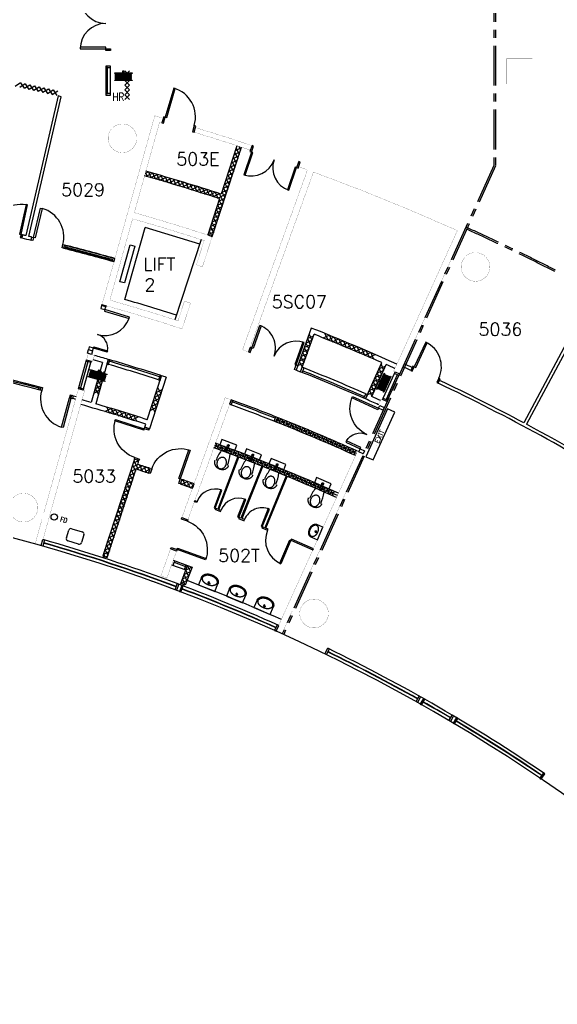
# Model space of a CAD drawing. Extents: x -68523 to 336700, y -113452 to 119396.
# Drawn here: x 14296 to 31184, y -50327 to -19430 of the extents above; entities that cross this region are included whole.
import ezdxf

# ---------------------------------------------------------------- set-up
doc = ezdxf.new("R2010")
doc.units = 0
doc.header["$LTSCALE"] = 1000
doc.header["$MEASUREMENT"] = 0
for name, pattern in [('s4144a$0$CENTER', [2, 1.25, -0.25, 0.25, -0.25]), ('s4144a$0$DOT', [0.25, 0, -0.25]), ('s4144a$0$HIDDEN', [0.375, 0.25, -0.125])]:
    doc.linetypes.add(name, pattern=pattern)
doc.layers.get('0').update_dxf_attribs({"linetype": 'CONTINUOUS'})
for name, color, linetype in [('05 - DOOR', 1, 'CONTINUOUS'), ('05 - PARTITION', 14, 'CONTINUOUS'), ('s4144a$0$11', 14, 'CONTINUOUS'), ('s4144a$0$17', 14, 'CONTINUOUS'), ('s4144a$0$22', 7, 'CONTINUOUS'), ('s4144a$0$23', 7, 'CONTINUOUS'), ('s4144a$0$30', 7, 'CONTINUOUS'), ('s4144a$0$39', 7, 'CONTINUOUS'), ('s4144a$0$42', 7, 'CONTINUOUS'), ('s4144a$0$45', 7, 'CONTINUOUS'), ('s4144a$0$49', 7, 'CONTINUOUS'), ('s4144a$0$56', 7, 'CONTINUOUS'), ('s4144a$0$6', 7, 'CONTINUOUS'), ('s4144a$0$7', 7, 'CONTINUOUS'), ('s4144a$0$ROOM-NO', 4, 'CONTINUOUS')]:
    doc.layers.add(name, color=color, linetype=linetype)
doc.styles.add('s4144a$0$STANDARD', font='SIMPLEX')

# ---------------------------------------------------------------- blocks, each defined once
blk = doc.blocks.new('s4144a$0$D1600A')
at = {"layer": 's4144a$0$30', "color": 2, "linetype": 'Continuous'}
blk.add_line((0.8001, 0.2001), (0.8001, 0.277), dxfattribs=at)
for points in [[(0.05, 0.2), (0.1, 0.2), (0.1, 0.95), (0.05, 0.95)], [(1.5, 0.2), (1.55, 0.2001), (1.55, 0.95), (1.5, 0.95)], [(0, 0), (0.05, -0.0001), (0.05, 0.2), (0, 0.2001)], [(1.55, 0), (1.6, 0), (1.6, 0.2), (1.55, 0.2001)]]:
    blk.add_lwpolyline(points, close=True, dxfattribs=at)
for centre, radius, start, end in [((0.05, 0.200001), 0.750102, 0.007669, 90.000031), ((1.550005, 0.200002), 0.750002, 90.000036, 179.992394)]:
    blk.add_arc(centre, radius, start, end, dxfattribs=at)
blk = doc.blocks.new('s4144a$0$D1050A')
at = {"layer": 's4144a$0$30', "color": 14, "linetype": 'Continuous'}
for points in [[(0.05, 0.2), (0.1, 0.2), (0.1, 1.15), (0.05, 1.15)], [(0, 0), (0.05, 0), (0.05, 0.2), (0, 0.2)], [(1, 0), (1.05, 0), (1.05, 0.2), (1, 0.2)]]:
    blk.add_lwpolyline(points, close=True, dxfattribs=at)
blk.add_arc((0.05, 0.2), 0.95, 0, 90, dxfattribs=at)
blk = doc.blocks.new('s4144a$0$D1050B')
at = {"layer": 's4144a$0$30', "color": 14, "linetype": 'Continuous'}
for points in [[(0.05, 0.15), (0.1, 0.15), (0.1, 1.1), (0.05, 1.1)], [(0, 0), (0.05, 0), (0.05, 0.15), (0, 0.15)], [(1, 0), (1.05, 0), (1.05, 0.15), (1, 0.15)]]:
    blk.add_lwpolyline(points, close=True, dxfattribs=at)
blk.add_arc((0.05, 0.15), 0.95, 0, 90, dxfattribs=at)
blk = doc.blocks.new('s4144a$0$WHB')
at = {"layer": 's4144a$0$49', "color": 14, "linetype": 'Continuous'}
for p, q in [((-0.319, -0.18), (-0.231, -0.18)), ((-0.275, -0.1358), (-0.275, -0.224))]:
    blk.add_line(p, q, dxfattribs=at)
blk.add_lwpolyline([(-0.5499, -0.257), (-0.5499, 0), (0, 0), (0, -0.257)], dxfattribs=at)
for points in [[(-0.5499, -0.257, -0.002263), (-0.549724, -0.267938, 0.036796), (-0.5488, -0.2788, 0.020421), (-0.546385, -0.289895, 0.014498), (-0.5432, -0.3008, 0.010932), (-0.539394, -0.312137, 0.038908), (-0.5345, -0.323, 0.008498), (-0.528085, -0.334012, 0.008482), (-0.5213, -0.3448, -0.000875), (-0.517665, -0.350522, 0.031206), (-0.5137, -0.356, 0.012082), (-0.508833, -0.361474, 0.003111), (-0.5038, -0.3668, 0.003418), (-0.498358, -0.372457, 0.006942), (-0.4928, -0.378, 0.02136), (-0.486346, -0.383668, 0.004577), (-0.4796, -0.389, 0.010329), (-0.472016, -0.394741, 0.020459), (-0.4641, -0.4, 0.011097), (-0.454214, -0.405612, 0.000222), (-0.4442, -0.411, 0.005265), (-0.433797, -0.416491, 0.003486), (-0.4233, -0.4218, 0.03693), (-0.407126, -0.428284, 0.017242), (-0.3903, -0.433, 0.00772), (-0.365676, -0.438744, 0.00623), (-0.3409, -0.4438, 0.007249), (-0.329931, -0.445752, 0.011082), (-0.3189, -0.4473, 0.017141), (-0.296937, -0.44907, 0.013335), (-0.2749, -0.4495, 0.011832), (-0.252918, -0.448864, 0.013868), (-0.231, -0.4471, 0.010346), (-0.219921, -0.445647, 0.007504), (-0.2089, -0.4438, 0.007334), (-0.183976, -0.438946, 0.014721), (-0.1593, -0.433, 0.021098), (-0.143742, -0.427981, 0.016671), (-0.1286, -0.4218, 0.002597), (-0.116958, -0.416588, 0.013831), (-0.1055, -0.411, 0.006107), (-0.095486, -0.405597, 0.013889), (-0.0857, -0.3998, 0.009703), (-0.077806, -0.394602, 0.01659), (-0.0702, -0.389, 0.007376), (-0.063502, -0.383568, 0.018682), (-0.0571, -0.3778, 0.004037), (-0.051612, -0.372338, 0.002917), (-0.0462, -0.3668, 0.003488), (-0.041091, -0.361454, 0.007308), (-0.0361, -0.356, 0.034111), (-0.032062, -0.350644, 0.001258), (-0.0284, -0.345, 0.012547), (-0.021568, -0.33404, 0.008451), (-0.0152, -0.3228, 0.032813), (-0.01028, -0.312022, 0.01499), (-0.0064, -0.3008, 0.017513), (-0.003328, -0.2899, 0.020828), (-0.0011, -0.2788, 0.031844), (-0.000225, -0.267931, -0.001864), (0, -0.257)], [(-0.2749, -0.1127, 0.004239), (-0.289204, -0.113251, 0.002651), (-0.3035, -0.114, 0.003533), (-0.31721, -0.114869, 0.006003), (-0.3309, -0.116, 0.015073), (-0.34193, -0.117427, 0.005128), (-0.3529, -0.1193, 0.012086), (-0.365606, -0.121897, 0.007915), (-0.3782, -0.125, 0.017555), (-0.394382, -0.129857, 0.016389), (-0.4102, -0.1358, 0.012678), (-0.421941, -0.140931, 0.028606), (-0.4332, -0.147, 0.005075), (-0.441524, -0.152288, 0.008504), (-0.4497, -0.1578, 0.002696), (-0.457488, -0.163282, 0.012777), (-0.4651, -0.169, 0.01603), (-0.471331, -0.174302, 0.016779), (-0.4772, -0.18, 0.006146), (-0.482301, -0.18541, 0.012077), (-0.4872, -0.191, 0.004888), (-0.491647, -0.196462, 0.003638), (-0.496, -0.202, 0.008947), (-0.499981, -0.207341, 0.006073), (-0.5038, -0.2128, 0.039408), (-0.506807, -0.218138, 0.017301), (-0.5092, -0.2238, 0.017623), (-0.513063, -0.234644, 0.033372), (-0.5158, -0.2458, 0.018563), (-0.516526, -0.251381, 0.012968), (-0.5169, -0.257, 0.012131), (-0.517005, -0.262402, 0.016663), (-0.5168, -0.2678, 0.029632), (-0.515325, -0.278934, 0.031912), (-0.5125, -0.2898, 0.01542), (-0.510432, -0.295474, 0.017108), (-0.508, -0.301, 0.002382), (-0.505364, -0.306433, 0.00952), (-0.5026, -0.3118, 0.009627), (-0.499383, -0.317448, 0.005168), (-0.496, -0.323, 0.013642), (-0.4923, -0.328605, 0.013648), (-0.4883, -0.334, 0.020386), (-0.483532, -0.339563, 0.012995), (-0.4784, -0.3448, 0.006177), (-0.472406, -0.350518, 0.012992), (-0.4662, -0.356, 0.001911), (-0.459656, -0.361407, -0.00085), (-0.4531, -0.3668, -0.002763), (-0.446549, -0.372299, 0.002623), (-0.44, -0.3778, 0.05247), (-0.430413, -0.38396, 0.00623), (-0.4201, -0.389, 0.021349), (-0.40648, -0.394932, 0.010161), (-0.3925, -0.4, 0.016064), (-0.372847, -0.406015, 0.009991), (-0.3529, -0.411, 0.017366), (-0.335986, -0.414265, 0.012989), (-0.3189, -0.4165, 0.01392), (-0.296931, -0.418207, 0.013692), (-0.2749, -0.4187, 0.012459), (-0.252921, -0.41804, 0.012166), (-0.231, -0.4163, 0.011998), (-0.213873, -0.414128, 0.016069), (-0.1969, -0.411, 0.011274), (-0.176834, -0.406224, 0.025447), (-0.1572, -0.4, 0.011112), (-0.144438, -0.394863, 0.017831), (-0.132, -0.389, 0.002905), (-0.121887, -0.383776, 0.025327), (-0.1121, -0.378, 0.00801), (-0.10424, -0.372551, 0.011565), (-0.0966, -0.3668, 0.003173), (-0.089937, -0.361475, 0.008314), (-0.0834, -0.356, 0.007853), (-0.077264, -0.350493, 0.007586), (-0.0713, -0.3448, 0.011579), (-0.066181, -0.339552, 0.019406), (-0.0614, -0.334, 0.014434), (-0.057382, -0.328617, 0.016024), (-0.0537, -0.323, 0.005126), (-0.050381, -0.31744, 0.007114), (-0.0472, -0.3118, 0.007738), (-0.044393, -0.306429, 0.002848), (-0.0417, -0.301, 0.021656), (-0.039297, -0.295482, 0.014757), (-0.0373, -0.2898, 0.027907), (-0.034472, -0.279028, 0.034296), (-0.033, -0.268, 0.016613), (-0.032856, -0.262501, 0.009533), (-0.033, -0.257, 0.010392), (-0.033345, -0.251385, 0.017332), (-0.034, -0.2458, 0.037977), (-0.036661, -0.234723, 0.020366), (-0.0406, -0.224, 0.016669), (-0.043134, -0.21826, 0.03136), (-0.0462, -0.2128, 0.006089), (-0.049858, -0.207335, 0.01105), (-0.0537, -0.202, 0.005719), (-0.05808, -0.196344, 0.006781), (-0.0626, -0.1908, 0.012108), (-0.067454, -0.185313, 0.005553), (-0.0725, -0.18, 0.016017), (-0.078354, -0.174343, 0.010389), (-0.0845, -0.169, 0.020034), (-0.092125, -0.163162, 0.010765), (-0.1001, -0.1578, 0.013175), (-0.109299, -0.15223, 0.005172), (-0.1187, -0.147, 0.012528), (-0.130085, -0.141168, 0.007684), (-0.1417, -0.1358, 0.017552), (-0.156402, -0.129848, 0.019466), (-0.1715, -0.125, 0.012068), (-0.184124, -0.121804, 0.015156), (-0.1969, -0.1193, 0.00473), (-0.20783, -0.117603, 0.008692), (-0.2188, -0.1162, 0.005092), (-0.232536, -0.114838, 0.0067), (-0.2463, -0.1138, 0.005974), (-0.260594, -0.113101, 0.004448), (-0.2749, -0.1127)]]:
    blk.add_lwpolyline(points, format="xyb", dxfattribs=at)
blk.add_circle((-0.274896, -0.179899), 0.0275, dxfattribs=at)
blk = doc.blocks.new('s4144a$0$HAT15')
at = {"layer": 's4144a$0$22', "color": 14, "linetype": 'Continuous'}
for p, q in [((0, 0), (0.15, 0.15)), ((0, 0.15), (0.15, 0))]:
    blk.add_line(p, q, dxfattribs=at)
blk = doc.blocks.new('s4144a$0$DB1600')
at = {"layer": 's4144a$0$30', "color": 5, "linetype": 'Continuous'}
for points in [[(0.1, 0.15), (0.1501, 0.15), (0.15, 1.05), (0.1, 1.05)], [(1.5, 0.15), (1.45, 0.15), (1.45, 0.65), (1.5, 0.65)], [(0, 0), (0.1, 0), (0.1, 0.15), (0, 0.15)], [(1.5, 0), (1.6, 0.0001), (1.6, 0.15), (1.5, 0.15)]]:
    blk.add_lwpolyline(points, close=True, dxfattribs=at)
for centre, radius, start, end in [((0.1, 0.15), 0.900002, 0.000003, 86.820172), ((1.500003, 0.15), 0.500001, 95.739172, 179.999997)]:
    blk.add_arc(centre, radius, start, end, dxfattribs=at)
blk = doc.blocks.new('s4144a$0$EXIT')
at = {"layer": 's4144a$0$39', "color": 1, "linetype": 'Continuous'}
blk.add_lwpolyline([(-0.825, -0.25), (0.825, -0.25), (0.825, 0), (-0.825, 0)], close=True, dxfattribs=at)
at = {"layer": 's4144a$0$39', "color": 1, "linetype": 's4144a$0$DOT'}
for centre in [(-0.375001, -0.125), (0.375001, -0.125)]:
    blk.add_circle(centre, 0.025, dxfattribs=at)
at = {"layer": 's4144a$0$39', "color": 1, "linetype": 'Continuous', "style": 's4144a$0$STANDARD', "width": 1.1}
blk.add_text('EXIT', height=0.15, dxfattribs=at).set_placement((-0.3001, -0.2))
blk = doc.blocks.new('s4144a$0$INSINK')
at = {"layer": 's4144a$0$49', "color": 2, "linetype": 'Continuous'}
for p, q in [((0, 0.075), (0, 0.325)), ((0.075, 0.4), (0.425, 0.4)), ((0.5, 0.325), (0.5, 0.075)), ((0.425, 0), (0.075, 0))]:
    blk.add_line(p, q, dxfattribs=at)
for centre, start, end in [((0.075, 0.325001), 90, 180), ((0.425001, 0.325001), 0, 90), ((0.075, 0.075), 180, 270), ((0.425001, 0.075), 270, 0)]:
    blk.add_arc(centre, 0.075, start, end, dxfattribs=at)
blk = doc.blocks.new('s4144a$0$FD')
at = {"layer": 's4144a$0$45', "linetype": 'Continuous'}
blk.add_circle((0, 0), 0.1, dxfattribs=at)
at = {"layer": 's4144a$0$45', "linetype": 'Continuous', "style": 's4144a$0$STANDARD', "width": 0.8}
blk.add_text('FD', height=0.15, dxfattribs=at).set_placement((0.2, -0.075))
blk = doc.blocks.new('s4144a$0$H600')
at = {"layer": 's4144a$0$22', "color": 14, "linetype": 'Continuous'}
for points in [[(0, 0), (0.15, 0.15), (0.3, 0), (0.45, 0.15), (0.6, 0)], [(0, 0.15), (0.15, 0), (0.3, 0.15), (0.45, 0), (0.6, 0.15)]]:
    blk.add_lwpolyline(points, dxfattribs=at)
blk = doc.blocks.new('s4144a$0$HR')
at = {"layer": 's4144a$0$56', "linetype": 'Continuous'}
blk.add_lwpolyline([(0.235, 0.275), (-0.275, 0.275), (-0.275, 0.29), (0.275, 0.29), (0.275, 0.275), (0.235, 0.275), (0.245, 0.27), (0.25, 0.26), (0.245, 0.25), (0.245, 0.25), (0.235, 0.245), (-0.235, 0.245), (0.235, 0.245), (0.245, 0.24), (0.25, 0.23), (0.245, 0.22), (0.235, 0.215), (-0.235, 0.215), (0.235, 0.215), (0.245, 0.21), (0.25, 0.2), (0.245, 0.19), (0.235, 0.185), (-0.235, 0.185), (0.235, 0.185), (0.245, 0.18), (0.25, 0.17), (0.245, 0.16), (0.235, 0.155), (-0.235, 0.155), (0.235, 0.155), (0.245, 0.15), (0.25, 0.14), (0.245, 0.13), (0.235, 0.125), (-0.235, 0.125), (0.235, 0.125), (0.245, 0.12), (0.25, 0.11), (0.245, 0.1), (0.235, 0.095), (0.245, 0.09), (0.25, 0.08), (0.245, 0.07), (0.235, 0.065), (0.275, 0.065), (0.275, 0.05), (-0.025, 0.05), (-0.025, 0), (0.025, 0), (0.025, 0.05), (-0.275, 0.05), (-0.275, 0.065), (0.235, 0.065), (-0.235, 0.065), (-0.245, 0.07), (-0.25, 0.08), (-0.245, 0.09), (-0.235, 0.095), (0.235, 0.095), (-0.235, 0.095), (-0.245, 0.1), (-0.25, 0.11), (-0.245, 0.12), (-0.235, 0.125), (-0.245, 0.13), (-0.25, 0.14), (-0.245, 0.15), (-0.235, 0.155), (-0.245, 0.16), (-0.25, 0.17), (-0.245, 0.18), (-0.235, 0.185), (-0.245, 0.19), (-0.25, 0.2), (-0.245, 0.21), (-0.235, 0.215), (-0.245, 0.22), (-0.25, 0.23), (-0.245, 0.24), (-0.235, 0.245), (-0.245, 0.25), (-0.25, 0.26), (-0.245, 0.27), (-0.235, 0.275)], dxfattribs=at)
blk = doc.blocks.new('s4144a$0$D950A')
at = {"layer": 's4144a$0$30', "color": 14, "linetype": 'Continuous'}
for points in [[(0.05, 0.15), (0.1, 0.15), (0.1, 1), (0.05, 1)], [(0.05, 0.15), (0, 0.15), (0, 0), (0.05, 0)], [(0.95, 0.15), (0.9, 0.15), (0.9, 0), (0.95, 0)]]:
    blk.add_lwpolyline(points, close=True, dxfattribs=at)
blk.add_arc((0.05, 0.15), 0.85, 0, 90, dxfattribs=at)
blk = doc.blocks.new('s4144a$0$WC')
at = {"layer": 's4144a$0$49', "color": 14, "linetype": 'Continuous'}
blk.add_line((-0.15, 0), (0.15, 0), dxfattribs=at)
at = {"layer": 's4144a$0$49', "color": 14, "linetype": 's4144a$0$HIDDEN'}
for p, q in [((-0.0249, -0.2251), (-0.0249, 0)), ((0.0251, -0.2251), (0.0251, 0))]:
    blk.add_line(p, q, dxfattribs=at)
at = {"layer": 's4144a$0$49', "color": 14, "linetype": 'Continuous'}
blk.add_lwpolyline([(0.2332, 0.364901, 0.038902), (0.231178, 0.390581, 0.038109), (0.225258, 0.415655, 0.037587), (0.215343, 0.440149, 0.035627), (0.201971, 0.462951, 0.034853), (0.184819, 0.4845, 0.032579), (0.164927, 0.503564, 0.031843), (0.141753, 0.520632, 0.029932), (0.11665, 0.534728, 0.029397), (0.089106, 0.546139, 0.028181), (0.060431, 0.554319, 0.027906), (0.030451, 0.559328, 0.027494), (0.0001, 0.561001, 0.027494), (-0.030251, 0.559328, 0.027906), (-0.060231, 0.554319, 0.028181), (-0.088906, 0.546139, 0.029397), (-0.11645, 0.534728, 0.029932), (-0.141553, 0.520632, 0.031843), (-0.164727, 0.503564, 0.032579), (-0.184619, 0.4845, 0.034853), (-0.201771, 0.462951, 0.035627), (-0.215143, 0.440149, 0.037587), (-0.225058, 0.415655, 0.038109), (-0.230978, 0.390581, 0.038902), (-0.233, 0.364901)], format="xyb", dxfattribs=at)
blk.add_lwpolyline([(0.0001, 0.548001, 0.054705), (-0.025462, 0.545135, 0.052082), (-0.049869, 0.536959, 0.050414), (-0.073337, 0.523161, 0.045092), (-0.093811, 0.505164, 0.043264), (-0.112103, 0.482153, 0.038783), (-0.126427, 0.456451, 0.037617), (-0.137274, 0.427211, 0.0353), (-0.143781, 0.396696, 0.034916), (-0.145996, 0.364901, 0.034916), (-0.143781, 0.333106, 0.0353), (-0.137274, 0.30259, 0.037617), (-0.126427, 0.27335, 0.038783), (-0.112103, 0.247649, 0.043264), (-0.093811, 0.224638, 0.045092), (-0.073337, 0.206641, 0.050414), (-0.049869, 0.192843, 0.052082), (-0.025462, 0.184667, 0.054705), (0.0001, 0.1818, 0.054705), (0.025662, 0.184667, 0.052082), (0.050069, 0.192843, 0.050414), (0.073537, 0.206641, 0.045092), (0.094011, 0.224638, 0.043264), (0.112303, 0.247649, 0.038783), (0.126627, 0.27335, 0.037617), (0.137474, 0.30259, 0.0353), (0.143981, 0.333106, 0.034916), (0.146196, 0.364901, 0.034916), (0.143981, 0.396696, 0.0353), (0.137474, 0.427211, 0.037617), (0.126627, 0.456451, 0.038783), (0.112303, 0.482153, 0.043264), (0.094011, 0.505164, 0.045092), (0.073537, 0.523161, 0.050414), (0.050069, 0.536959, 0.052082), (0.025662, 0.545135, 0.054705), (0.0001, 0.548001)], format="xyb", close=True, dxfattribs=at)
blk.add_lwpolyline([(-0.2499, -0.3251), (0.2501, -0.3251), (0.2501, -0.1501), (-0.2499, -0.1501)], close=True, dxfattribs=at)
at = {"layer": 's4144a$0$49', "color": 14, "linetype": 's4144a$0$HIDDEN'}
blk.add_circle((0.0001, -0.2251), 0.025, dxfattribs=at)
at = {"layer": 's4144a$0$49', "color": 14, "linetype": 'Continuous'}
for centre, start, end in [((1.535286, 0.397752), 181.087625, 193.279619), ((-1.535086, 0.397752), 346.720381, 358.912375)]:
    blk.add_arc(centre, 1.731561, start, end, dxfattribs=at)
blk = doc.blocks.new('*U404')
at = {"color": 1}
for points in [[(50, 100), (50, 1050), (100, 1050), (100, 100), (50, 100)], [(0, 100), (50, 100), (50, 0), (0, 0), (0, 100)], [(1000, 100), (1050, 100), (1050, 0), (1000, 0), (1000, 100)]]:
    blk.add_lwpolyline(points, dxfattribs=at)
blk.add_arc((63, 114), 937, 359.17, 87.7337, dxfattribs=at)

msp = doc.modelspace()

# ---------------------------------------------------------------- linework, layer by layer
at = {"layer": '05 - PARTITION'}
msp.add_lwpolyline([(15604.7, -21845.7), (15507.3, -21823), (14485.4, -26205.6, 0.0004038), (14387, -26182.8), (14365.3, -26280.4, -0.0011736), (14657.5, -26348.5), (14681.2, -26251.4, 0.0004038), (14582.8, -26228.3)], format="xyb", close=True, dxfattribs=at)
at = {"layer": '05 - PARTITION', "color": 1}
for points in [[(17287.3, -26923.7, 0.0064216), (15701.2, -26500.6), (15677.4, -26597.8, -0.0064167), (17260.4, -27020)], [(11002.4, -30172.6), (11020.9, -30074.4, -0.0169857), (14965, -30957.4), (14939, -31054, 0.016981)]]:
    msp.add_lwpolyline(points, format="xyb", close=True, dxfattribs=at)
for points in [[(15749.8, -26512.5), (15726, -26609.6)], [(15737.9, -26561.1), (17225.7, -26958.4)], [(14890.7, -31041), (14916.7, -30944.4)], [(14939, -31054), (14965, -30957.4)]]:
    msp.add_lwpolyline(points, dxfattribs=at)
msp.add_lwpolyline([(14903.7, -30992.7, 0.0179069), (11060.8, -30132.8)], format="xyb", dxfattribs=at)
at = {"layer": 's4144a$0$11', "color": 3, "linetype": 'Continuous'}
for p, q in [((20346, -26232.2), (21264, -23428.6)), ((21120.3, -23385.3), (20623.4, -24902.8)), ((20576.8, -25045.3), (20203.4, -26185.4)), ((20203.3, -26185.7), (20346, -26232.2))]:
    msp.add_line(p, q, dxfattribs=at)
at = {"layer": 's4144a$0$11', "color": 5, "linetype": 'Continuous'}
for p, q in [((20203.3, -26185.7), (20346, -26232.2)), ((19998.4, -26329.8), (19173.9, -28848.3)), ((23456.5, -29104.8), (22978.5, -30426.8)), ((23119.5, -30477.7), (23544.8, -29301.6)), ((16892.7, -30190.6), (16542.5, -31442.6)), ((17077.1, -30088), (16686.5, -31484.5)), ((25155.8, -31329.9), (25671.7, -30191.8)), ((25355.1, -31253.9), (25809.1, -30252.4)), ((22978.5, -30426.8), (23119.5, -30477.7)), ((18304.8, -31982.8), (18756.2, -30604.9)), ((18899, -30651.3), (18369.7, -32266.8)), ((18227, -32220.4), (18258.2, -32125.4)), ((18369.7, -32266.8), (18227, -32220.4))]:
    msp.add_line(p, q, dxfattribs=at)
at = {"layer": 's4144a$0$11', "color": 14, "linetype": 'Continuous'}
msp.add_line((22391.9, -31910.5), (22336.8, -32050), dxfattribs=at)
at = {"layer": 's4144a$0$11', "color": 5, "linetype": 'Continuous', "const_width": 5}
for points in [[(18539.7, -22445.5), (16883.3, -28368.2)], [(18806.6, -22520.9), (18764.4, -22665.4)], [(17897.2, -25485.3), (18691.8, -22644.2)], [(19814.3, -22815.7), (19772.2, -22960.3)], [(21594.6, -23379.4), (21545.2, -23521.1)], [(23107.5, -23900.3), (23058.1, -24042)], [(17129.6, -28229.9), (17843.4, -25677.9)], [(20093.7, -26360.4), (19844.8, -27120.7), (20034.9, -27182.5), (20346, -26232.2)], [(19269.3, -28879), (19471.4, -28261.2), (19661.6, -28323), (19397, -29130.8)]]:
    msp.add_lwpolyline(points, dxfattribs=at)
for points in [[(18539.7, -22445.5, -0.001011), (18806.8, -22521, -0.001011)], [(18691.8, -22644.2, -0.000276), (18764.6, -22664.9, -0.000276)], [(21594.6, -23379.5, 0.006802), (19813.7, -22816.1, 0.006802)], [(21545.2, -23521.1, 0.006786), (19772.2, -22960.3, 0.006786)], [(23058.1, -24042, -0.001081), (23336.7, -24142.3, -0.001081)], [(23065, -24044.5, -0.001054), (23336.7, -24142.3, -0.001054)], [(23524.4, -24210.6, -0.017812), (28044.5, -26048.3, -0.017812)], [(23524.4, -24210.6, -0.017812), (28044.5, -26048.3, -0.017812)], [(20346, -26232.2, 0.009771), (17895.6, -25484.8, 0.009771)], [(20346, -26232.2, 0.009771), (17895.6, -25484.8, 0.009771)], [(17840.9, -25677.2, -0.009005), (20093.6, -26360.4, -0.009005)], [(16883.3, -28368.2, -0.010508), (19397.1, -29130.8, -0.010508)], [(17129.6, -28229.9, -0.008915), (19269.2, -28879, -0.008915)]]:
    msp.add_lwpolyline(points, format="xyb", dxfattribs=at)
at = {"layer": 's4144a$0$11', "color": 14, "linetype": 'Continuous', "const_width": 5}
for points in [[(23336.7, -24142.3), (21296.8, -29784.9), (21484.8, -29852.9), (23524.4, -24210.6)], [(28226.9, -26130.5), (26224.4, -30547.2), (26042.2, -30464.6), (28044.5, -26048.3)], [(15051.5, -34916.9), (16142.5, -31016.7), (16335, -31070.5), (14974.9, -35934.4), (14782.6, -35880), (14997.5, -35109.4)], [(22862.2, -37972), (22532, -38700.6), (22349.6, -38617.8), (24907.8, -32970.9), (25090.3, -33053.1), (22943.3, -37789.1)]]:
    msp.add_lwpolyline(points, dxfattribs=at)
for points in [[(16452.3, -29909.1), (16398.4, -30101.7), (16591, -30155.6), (16644.9, -29963)], [(20752.9, -31289.6), (19392.5, -35051.8), (19580.5, -35119.8), (20941.2, -31357.7)], [(25832.1, -31412.6), (25749.5, -31594.8), (25567.4, -31512.2), (25650, -31330)], [(19035.9, -36039.4), (18730.1, -36885.2), (18918.1, -36953.2), (19224, -36107.4)]]:
    msp.add_lwpolyline(points, close=True, dxfattribs=at)
at = {"layer": 's4144a$0$11', "color": 5, "linetype": 'Continuous'}
for points in [[(17900.2, -33218.3), (16904, -36259.3, -0.000682), (17046.6, -36305.6), (17957.2, -33525.9, -0.001779), (18346.6, -33660.1), (18397.1, -33513.3, 0.001784), (18003.9, -33383.4), (18042.8, -33264.6)], [(19389.9, -33855.1), (19339.8, -33996.5, -0.001765), (19724.4, -34134.4), (19775.5, -33993.4, 0.001765)]]:
    msp.add_lwpolyline(points, format="xyb", close=True, dxfattribs=at)
at = {"layer": 's4144a$0$11', "color": 14, "linetype": 'Continuous'}
msp.add_lwpolyline([(19570.5, -36556), (19710.6, -36609.4), (19497.9, -37170.5), (19357.7, -37117.3)], close=True, dxfattribs=at)
at = {"layer": 's4144a$0$11', "color": 3, "linetype": 'Continuous'}
for radius, start, end in [(66755, 72.046686, 74.161408), (66905, 72.046339, 74.161806)]:
    msp.add_arc((0.1, -88549.9), radius, start, end, dxfattribs=at)
at = {"layer": 's4144a$0$11', "color": 5, "linetype": 'Continuous'}
for radius, start, end in [(63905, 65.849175, 68.466339), (63755, 66.255411, 68.327606), (60905, 73.716664, 74.139914), (60755, 73.856475, 74.139356), (63755, 65.849711, 66.120453), (60905, 71.922603, 72.063856), (59305, 72.069219, 74.133656), (59455, 73.845164, 74.134311), (59455, 72.068797, 73.700639), (62505.5, 65.855567, 66.268206), (62655.5, 65.854986, 66.129333)]:
    msp.add_arc((0.1, -88549.9), radius, start, end, dxfattribs=at)
at = {"layer": 's4144a$0$11', "color": 14, "linetype": 'Continuous'}
for radius, start, end in [(60755, 65.861161, 68.429103), (60905, 65.860486, 68.429147), (59455, 65.866306, 69.884211), (59305, 65.866797, 69.883561)]:
    msp.add_arc((0.1, -88549.9), radius, start, end, dxfattribs=at)
at = {"layer": 's4144a$0$17', "color": 2, "linetype": 'Continuous'}
for p, q in [((32248.9, -28110.2), (30127.6, -32078.9)), ((32337, -28157.3), (30215.7, -32126)), ((15880.8, -31213.5), (15860.1, -31290.8))]:
    msp.add_line(p, q, dxfattribs=at)
at = {"layer": 's4144a$0$17', "color": 2}
msp.add_line((16451.2, -29804.9), (16457.2, -29783.6), dxfattribs=at)
for points in [[(16872.1, -28404.6), (16882, -28371.4), (17011.4, -28410), (16998.5, -28442.4)], [(16422.3, -29898.4), (16457.2, -29783.6), (16586.5, -29822.2), (16551.5, -29937)]]:
    msp.add_lwpolyline(points, close=True, dxfattribs=at)
at = {"layer": 's4144a$0$17', "color": 2, "linetype": 'Continuous'}
for radius, start, end in [(63995, 74.330294, 75.802392), (63915, 74.330237, 75.801853), (64005, 65.418306, 65.670908), (63905, 65.419075, 65.671003), (63905, 58.080166, 64.567306), (64005, 61.919904, 64.567939), (59415, 74.326931, 74.517956), (59495, 74.327186, 74.518644), (64005, 58.169754, 61.830465)]:
    msp.add_arc((0.1, -88549.9), radius, start, end, dxfattribs=at)
at = {"layer": 's4144a$0$22', "color": 14, "linetype": 'Continuous'}
for p, q in [((14151.4, -21517.8), (14324.2, -21405.8)), ((14297.6, -21548.9), (14470.7, -21437.2)), ((14324.5, -21406.7), (14438.7, -21583.7)), ((14443.7, -21580.3), (14617.1, -21468.9)), ((14470.9, -21438.1), (14584.8, -21615.3)), ((14589.9, -21611.9), (14763.4, -21500.9)), ((14617.3, -21469.9), (14730.8, -21647.3)), ((14735.9, -21643.9), (14909.7, -21533.3)), ((14763.6, -21501.9), (14876.7, -21679.6)), ((14881.7, -21676.2), (15055.8, -21566)), ((14909.8, -21534.3), (15022.6, -21712.2)), ((15027.6, -21708.9), (15201.9, -21599)), ((15056, -21567), (15168.3, -21745.1)), ((15202.1, -21600), (15314, -21778.4)), ((15173.4, -21741.8), (15348, -21632.3)), ((15319.1, -21775.1), (15494, -21666)), ((15348.2, -21633.3), (15459.7, -21812)), ((23834.1, -29417.4), (24020.6, -29331.1)), ((23885.7, -29276.6), (23978, -29475.7)), ((24030.5, -29335.1), (24122.3, -29534.5)), ((23978.5, -29475.8), (24165.2, -29390)), ((24122.8, -29534.6), (24309.7, -29449.2)), ((24175.1, -29394), (24266.4, -29593.6)), ((24266.9, -29593.7), (24454, -29508.8)), ((24319.6, -29453.2), (24410.4, -29653.1)), ((24410.9, -29653.2), (24598.2, -29568.7)), ((24463.9, -29512.8), (24554.2, -29712.9)), ((24554.7, -29713), (24742.2, -29629)), ((24608.1, -29572.8), (24697.9, -29773.1)), ((24752.1, -29633.1), (24841.4, -29833.6)), ((24698.4, -29773.2), (24886.1, -29689.6)), ((24841.9, -29833.7), (25029.8, -29750.6)), ((24896, -29693.8), (24984.8, -29894.5)), ((24985.3, -29894.6), (25173.4, -29811.9)), ((25039.7, -29754.8), (25128, -29955.7)), ((25128.5, -29955.8), (25316.8, -29873.6)), ((25183.3, -29816.2), (25271.1, -30017.3)), ((25271.6, -30017.4), (25460.1, -29935.6)), ((25326.7, -29877.9), (25414, -30079.2)), ((16976.1, -31726.9), (17163.5, -31626.5)), ((16976.2, -31727.1), (17163.4, -31626.3)), ((17020.1, -31583.6), (17120.4, -31770)), ((17020.3, -31583.5), (17120.2, -31770.1)), ((17118.9, -31769.7), (17306.5, -31669.8)), ((17119, -31769.9), (17306.4, -31669.6)), ((17163.2, -31626.6), (17263, -31813.2)), ((17163.4, -31626.5), (17262.8, -31813.3)), ((17261.5, -31812.9), (17449.4, -31713.5)), ((17261.6, -31813.1), (17449.3, -31713.3)), ((17306.2, -31669.9), (17405.5, -31856.8)), ((17306.4, -31669.8), (17405.3, -31856.9)), ((17404, -31856.5), (17592.2, -31757.5)), ((17404.1, -31856.7), (17592.1, -31757.3)), ((17449.1, -31713.6), (17547.9, -31900.7)), ((17449.3, -31713.5), (17547.7, -31900.8)), ((17546.4, -31900.4), (17734.9, -31801.9)), ((17546.5, -31900.6), (17734.8, -31801.7)), ((17591.9, -31757.6), (17690.2, -31945)), ((17592.1, -31757.5), (17690, -31945.1)), ((17734.6, -31802), (17832.4, -31989.6)), ((17734.8, -31801.9), (17832.2, -31989.7)), ((17688.7, -31944.7), (17877.5, -31846.7)), ((17688.8, -31944.9), (17877.4, -31846.5)), ((17831, -31989.5), (18019.9, -31891.6)), ((17877.2, -31846.8), (17974.5, -32034.6)), ((22531.5, -31966.1), (22336.6, -32049.9)), ((22392.1, -31910.5), (22475.9, -32105.4)), ((22670.8, -32021.6), (22475.9, -32105.4)), ((22531.5, -31966.1), (22615.3, -32161)), ((22810.3, -32077.9), (22614.9, -32160.6)), ((22671.3, -32021.6), (22754, -32216.9)), ((22810.3, -32077.9), (22893, -32273.2)), ((22949.3, -32134.2), (22754, -32216.9)), ((23088.3, -32190.5), (22893, -32273.2)), ((22949.3, -32134.2), (23032, -32329.5)), ((23227.3, -32248.1), (23031.5, -32329.7)), ((23088.6, -32191), (23170.2, -32386.8)), ((23366, -32305.2), (23170.2, -32386.8)), ((23227.3, -32248.1), (23308.9, -32443.9)), ((23504.7, -32363.4), (23308.5, -32443.9)), ((23366.3, -32305.5), (23446.8, -32501.8)), ((23643.1, -32421.3), (23446.8, -32501.8)), ((23504.7, -32363.4), (23585.2, -32559.7)), ((23643.5, -32421.4), (23722.9, -32618.1)), ((20448, -32721.8), (20536.7, -32914.4)), ((23781.6, -32480), (23584.9, -32559.4)), ((23919.6, -32538.7), (23722.9, -32618.1)), ((23781.6, -32480), (23861, -32676.7)), ((24057.9, -32598), (23860.7, -32676.3)), ((23920.2, -32538.5), (23998.5, -32735.7)), ((24195.6, -32657.4), (23998.5, -32735.7)), ((24057.9, -32598), (24136.2, -32795.1)), ((24333.3, -32716.8), (24136.2, -32795.1)), ((24195.6, -32657.4), (24273.9, -32854.5)), ((24333.6, -32717.3), (24410.8, -32914.8)), ((20588.7, -32773.7), (20396, -32862.5)), ((20729.4, -32825.7), (20536.7, -32914.4)), ((20588.7, -32773.7), (20677.4, -32966.4)), ((20870.2, -32878.5), (20677.1, -32966.2)), ((20729.8, -32825.7), (20817.5, -33018.9)), ((21010.7, -32931.2), (20817.5, -33018.9)), ((20870.2, -32878.5), (20957.9, -33071.6)), ((21151.3, -32984.6), (20957.6, -33071.3)), ((21011.1, -32931.1), (21097.8, -33124.7)), ((21291.4, -33038.1), (21097.8, -33124.7)), ((21151.3, -32984.6), (21237.9, -33178.2)), ((21291.9, -33037.9), (21377.5, -33232)), ((24471, -32777.4), (24273.4, -32854.7)), ((24608.4, -32837.6), (24410.8, -32914.8)), ((24471, -32777.4), (24548.2, -32975)), ((24745.8, -32898.8), (24547.8, -32974.9)), ((24608.7, -32837.9), (24684.8, -33035.9)), ((24882.9, -32959.8), (24684.8, -33035.9)), ((24745.8, -32898.8), (24821.9, -33096.9)), ((21431.7, -33092.2), (21237.7, -33177.8)), ((21571.6, -33146.4), (21377.5, -33232)), ((21431.7, -33092.2), (21517.4, -33286.2)), ((21711.4, -33200.6), (21517.4, -33286.2)), ((21571.6, -33146.4), (21657.2, -33340.5)), ((21851.2, -33256.1), (21656.7, -33340.7)), ((21711.7, -33201.1), (21796.2, -33395.7)), ((21990.8, -33311.1), (21796.2, -33395.7)), ((21851.2, -33256.1), (21935.8, -33450.7)), ((22130.3, -33367.2), (21935.3, -33450.8)), ((21991.1, -33311.5), (22074.6, -33506.5)), ((22130.3, -33367.2), (22213.8, -33562.2)), ((22269.6, -33423), (22074.6, -33506.5)), ((22408.9, -33479.8), (22213.4, -33562.2)), ((22269.9, -33423.3), (22352.4, -33618.7)), ((22547.8, -33536.3), (22352.4, -33618.7)), ((22408.9, -33479.8), (22491.3, -33675.2)), ((22686.8, -33593.7), (22490.9, -33675.1)), ((22548.2, -33536.5), (22629.6, -33732.3)), ((22825.5, -33650.9), (22629.6, -33732.3)), ((22686.8, -33593.7), (22768.2, -33789.6)), ((22825.9, -33651), (22906.2, -33847.4)), ((22964.2, -33709), (22767.9, -33789.4)), ((23102.5, -33767), (22906.2, -33847.4)), ((22964.2, -33709), (23044.6, -33905.4)), ((23241, -33825.7), (23044.3, -33905)), ((23103, -33767), (23182.3, -33963.8)), ((23379, -33884.5), (23182.3, -33963.8)), ((23241, -33825.7), (23320.3, -34022.5)), ((23517.2, -33943.9), (23320, -34022.1)), ((23379.5, -33884.4), (23457.7, -34081.6)), ((23517.2, -33943.9), (23595.4, -34141)), ((23654.9, -34003.3), (23457.7, -34081.6)), ((23792.8, -34063.4), (23595.2, -34140.5)), ((23655.5, -34003.1), (23732.6, -34200.7)), ((23930.2, -34123.6), (23732.6, -34200.7)), ((23792.8, -34063.4), (23870, -34261)), ((24067.6, -34183.8), (23870, -34261)), ((23930.2, -34123.6), (24007.4, -34321.2)), ((24204.9, -34245.2), (24006.9, -34321.3)), ((24067.8, -34184.2), (24143.9, -34382.2))]:
    msp.add_line(p, q, dxfattribs=at)
at = {"layer": 's4144a$0$22', "color": 3, "linetype": 'Continuous'}
for p, q in [((21071.9, -23533.1), (21259.8, -23441.5)), ((21094.8, -23463.2), (21189.3, -23656.8)), ((21115.2, -23400.7), (21136.7, -23390.3)), ((21176.3, -23402.2), (21234, -23520.4)), ((20985.2, -23798), (21173.1, -23706.3)), ((21005.4, -23736.1), (21099.9, -23929.8)), ((21028.5, -23665.5), (21216.4, -23573.9)), ((21050.1, -23599.7), (21144.6, -23793.3)), ((20898.5, -24062.8), (21086.4, -23971.1)), ((20916, -24009.1), (21010.5, -24202.8)), ((20941.8, -23930.4), (21129.7, -23838.7)), ((20960.7, -23872.6), (21055.2, -24066.3)), ((18244.1, -24244.8), (18327.5, -24204.1)), ((18246.1, -24237.8), (18302.2, -24352.8)), ((18269.7, -24343.6), (18471.3, -24245.2)), ((18343, -24208.5), (18431.5, -24389.8)), ((18413.5, -24384.7), (18614.7, -24286.6)), ((18472.3, -24245.5), (18561, -24427.2)), ((18556.9, -24426), (18757.6, -24328.1)), ((18601.8, -24282.8), (18690.6, -24464.8)), ((18699.9, -24467.5), (18900, -24369.9)), ((18731.4, -24320.5), (18820.4, -24502.8)), ((18861.2, -24358.5), (18950.3, -24541.2)), ((18991.2, -24396.8), (19080.4, -24579.8)), ((20768.4, -24460), (20956.3, -24368.3)), ((20811.8, -24327.6), (20999.6, -24235.9)), ((20826.7, -24282.1), (20921.1, -24475.8)), ((20855.1, -24195.2), (21043, -24103.5)), ((20871.3, -24145.6), (20965.8, -24339.3)), ((18842.4, -24509.3), (19042.1, -24411.9)), ((18984.4, -24551.3), (19183.6, -24454.1)), ((19121.3, -24435.5), (19210.7, -24618.8)), ((19126.1, -24593.4), (19324.8, -24496.5)), ((19251.6, -24474.5), (19341.2, -24658.2)), ((19267.3, -24635.8), (19465.5, -24539.1)), ((19382, -24513.8), (19471.8, -24697.9)), ((19408, -24678.4), (19605.8, -24582)), ((19512.6, -24553.5), (19602.6, -24737.9)), ((19548.4, -24721.3), (19745.7, -24625)), ((19643.4, -24593.5), (19733.5, -24778.3)), ((19688.3, -24764.3), (19885.1, -24668.3)), ((19774.4, -24633.9), (19864.7, -24819)), ((19827.8, -24807.5), (20024.2, -24711.7)), ((19905.5, -24674.6), (19995.9, -24860.1)), ((20036.8, -24715.7), (20127.4, -24901.5)), ((20681.7, -24724.8), (20869.6, -24633.2)), ((20692.6, -24691.5), (20787, -24885.2)), ((20725, -24592.4), (20912.9, -24500.7)), ((20737.3, -24555.1), (20831.7, -24748.7)), ((20782, -24418.6), (20876.4, -24612.3)), ((19966.8, -24850.9), (20162.8, -24755.4)), ((20105.5, -24894.6), (20301, -24799.2)), ((20168.2, -24757.1), (20259, -24943.3)), ((20243.8, -24938.4), (20438.8, -24843.2)), ((20299.9, -24798.8), (20390.9, -24985.4)), ((20381.6, -24982.4), (20576.2, -24887.5)), ((20431.7, -24841), (20522.8, -25027.9)), ((20519, -25026.6), (20782.9, -24898)), ((20563.6, -24883.4), (20697.6, -25158.2)), ((20638.3, -24857.2), (20826.2, -24765.6)), ((20647.9, -24828), (20742.4, -25021.7)), ((20465, -25386.8), (20652.8, -25295.2)), ((20508.3, -25254.4), (20696.1, -25162.8)), ((20513.8, -25237.5), (20608.3, -25431.1)), ((20551.7, -25122), (20739.5, -25030.4)), ((20558.5, -25101.1), (20653, -25294.7)), ((20378.2, -25651.6), (20566.1, -25560)), ((20421.6, -25519.2), (20609.4, -25427.6)), ((20424.4, -25510.5), (20518.9, -25704.1)), ((20469.1, -25374), (20563.6, -25567.6)), ((20290.4, -25919.9), (20384.8, -26113.6)), ((20291.5, -25916.5), (20479.4, -25824.8)), ((20334.9, -25784), (20522.7, -25692.4)), ((20335, -25783.4), (20429.5, -25977.1)), ((20379.7, -25647), (20474.2, -25840.6)), ((20204.8, -26181.3), (20392.7, -26089.6)), ((20245.7, -26056.4), (20328.6, -26226.5)), ((20248.1, -26048.9), (20436, -25957.2)), ((20335.5, -26228.8), (20349.3, -26222))]:
    msp.add_line(p, q, dxfattribs=at)
at = {"layer": 's4144a$0$22', "color": 5, "linetype": 'Continuous'}
for p, q in [((17859.4, -33342.9), (18033.7, -33261.6)), ((17885.2, -33264.1), (18016.3, -33545.3)), ((17987.4, -33246.6), (18023.4, -33323.8)), ((17731.4, -33733.6), (17917.6, -33646.8)), ((17774, -33603.4), (18146, -33430)), ((17794.1, -33542), (17886.8, -33740.8)), ((17816.7, -33473.2), (18007, -33384.4)), ((17839.7, -33403.1), (17932.3, -33601.8)), ((18059.7, -33401.6), (18146.7, -33588.1)), ((18086.2, -33568.2), (18284.4, -33475.7)), ((18190, -33444.5), (18277.2, -33631.4)), ((18224.7, -33613.9), (18388.9, -33537.4)), ((18320.5, -33487.7), (18369.7, -33593.1)), ((17646.1, -33994.1), (17832.3, -33907.2)), ((17657.6, -33959), (17750.2, -34157.7)), ((17688.7, -33863.9), (17874.9, -33777)), ((17703.1, -33820), (17795.8, -34018.7)), ((17748.6, -33681), (17841.3, -33879.7)), ((19353.5, -33960.7), (19376.2, -34009.5)), ((19373.5, -33902.5), (19438.3, -33872.3)), ((19378.8, -34010.4), (19572.3, -33920.2)), ((19419.5, -33865.7), (19508.6, -34056.7)), ((19512.9, -34058.2), (19705.9, -33968.2)), ((19551.9, -33912.8), (19641.1, -34104.3)), ((19684.4, -33960.4), (19742.4, -34084.8)), ((17560.7, -34254.5), (17746.9, -34167.7)), ((17566.5, -34236.9), (17659.2, -34435.7)), ((17603.4, -34124.3), (17789.6, -34037.5)), ((17612, -34098), (17704.7, -34296.7)), ((19646.5, -34106.2), (19752.5, -34056.8)), ((17432.7, -34645.2), (17619, -34558.4)), ((17475.4, -34515), (17661.6, -34428.2)), ((17475.4, -34514.9), (17568.1, -34713.6)), ((17518.1, -34384.8), (17704.3, -34297.9)), ((17521, -34375.9), (17613.6, -34574.7)), ((17347.4, -34905.7), (17533.6, -34818.9)), ((17384.4, -34792.9), (17477.1, -34991.6)), ((17390.1, -34775.5), (17576.3, -34688.6)), ((17429.9, -34653.9), (17522.6, -34852.6)), ((17219.4, -35296.4), (17405.6, -35209.6)), ((17247.8, -35209.8), (17340.5, -35408.5)), ((17262.1, -35166.2), (17448.3, -35079.3)), ((17293.3, -35070.8), (17386, -35269.6)), ((17304.8, -35035.9), (17491, -34949.1)), ((17338.9, -34931.9), (17431.5, -35130.6)), ((17134.1, -35556.9), (17320.3, -35470)), ((17156.7, -35487.8), (17249.4, -35686.5)), ((17176.8, -35426.6), (17363, -35339.8)), ((17202.3, -35348.8), (17294.9, -35547.5)), ((17048.8, -35817.3), (17235, -35730.5)), ((17065.7, -35765.8), (17158.3, -35964.5)), ((17091.4, -35687.1), (17277.7, -35600.3)), ((17111.2, -35626.8), (17203.9, -35825.5)), ((16920.8, -36208), (17107, -36121.2)), ((16963.5, -36077.8), (17149.7, -35991)), ((16974.6, -36043.7), (17067.3, -36242.4)), ((17006.1, -35947.6), (17192.3, -35860.7)), ((17020.2, -35904.7), (17112.8, -36103.5)), ((16929.1, -36182.7), (16975.6, -36282.5)), ((16988.7, -36286.7), (17064.3, -36251.4))]:
    msp.add_line(p, q, dxfattribs=at)
at = {"layer": 's4144a$0$22', "color": 14, "linetype": 'Continuous'}
for radius, start, end in [(60830, 65.860483, 68.429142), (59380, 65.866306, 69.884211)]:
    msp.add_arc((0.1, -88549.9), radius, start, end, dxfattribs=at)
at = {"layer": 's4144a$0$23', "color": 5, "linetype": 'Continuous'}
for points in [[(14975.2, -35933.8), (15028.9, -35741.2), (15077, -35754.7), (15023.2, -35947.2)], [(19293.6, -37146.4), (19223.2, -37333.5), (19176.3, -37316), (19246.9, -37128.9)], [(19387.2, -37181.5), (19316.7, -37368.6), (19363.5, -37386.3), (19433.9, -37199.1)], [(22349.6, -38617.8), (22431.8, -38435.7), (22386.4, -38415), (22304, -38597.1)]]:
    msp.add_lwpolyline(points, close=True, dxfattribs=at)
at = {"layer": 's4144a$0$23', "color": 2, "linetype": 'Continuous'}
for points in [[(23884.4, -39333.6), (23970.7, -39153.2), (24015.7, -39174.9), (23929.3, -39355.1)], [(26888.7, -40679.6), (26790.7, -40853.9), (26747, -40829.5), (26845.2, -40655.2)], [(26975.8, -40728.6), (26877.8, -40902.9), (26921.3, -40927.5), (27019.4, -40753.1)], [(27926.6, -41277.6), (27824.8, -41449.6), (27781.6, -41424.3), (27883.7, -41252.3)], [(27926.6, -41277.6), (27824.8, -41449.7), (27781.7, -41424.3), (27883.6, -41252.2)], [(28012.7, -41328.4), (27910.8, -41500.5), (27953.8, -41526), (28055.6, -41353.9)], [(28012.6, -41328.5), (27910.8, -41500.6), (27953.8, -41526.1), (28055.7, -41353.9)], [(30680.7, -43257.3), (30793.3, -43092.3), (30752.1, -43064), (30639.4, -43229)]]:
    msp.add_lwpolyline(points, close=True, dxfattribs=at)
at = {"layer": 's4144a$0$23', "color": 1, "linetype": 'Continuous'}
msp.add_arc((0.1, -88549.9), 54705, 44.32316, 135.67699, dxfattribs=at)
at = {"layer": 's4144a$0$23', "color": 5, "linetype": 'Continuous'}
for radius, start, end in [(54905, 65.88589, 74.11308), (54800, 69.47949, 74.06145), (54810, 69.47947, 74.06151), (54705, 69.63352, 70.36669), (54800, 65.93877, 69.27053), (54810, 65.93872, 69.27056)]:
    msp.add_arc((0.1, -88549.9), radius, start, end, dxfattribs=at)
at = {"layer": 's4144a$0$23', "color": 2, "linetype": 'Continuous'}
for radius, start, end in [(54905, 55.88588, 64.11304), (54800, 60.7295, 64.06146), (54810, 60.72948, 64.06153), (54800, 59.4795, 60.5205), (54810, 59.47949, 60.52052), (54800, 55.93878, 59.27047), (54810, 55.93873, 59.27049)]:
    msp.add_arc((0.1, -88549.9), radius, start, end, dxfattribs=at)
at = {"layer": 's4144a$0$30', "color": 14, "linetype": 'Continuous'}
for p, q in [((17150.1, -21749.9), (17150.1, -20934.5)), ((16300.5, -31008.9), (16529.4, -30190.4)), ((25716.1, -31305.1), (26067, -30530.9))]:
    msp.add_line(p, q, dxfattribs=at)
at = {"layer": 's4144a$0$30', "color": 2, "linetype": 'Continuous'}
msp.add_line((23217.1, -30354.8), (23166, -30495.9), dxfattribs=at)
at = {"layer": 's4144a$0$30', "color": 5, "linetype": 'Continuous'}
for p, q in [((19116.6, -36551), (19167.4, -36410.5)), ((19116.6, -36551), (19167.4, -36410.5)), ((19120.3, -36393.5), (19570.5, -36556)), ((19120.3, -36393.5), (19570.5, -36556)), ((19150.4, -36457.5), (19505.7, -36585.7)), ((19150.4, -36457.5), (19505.7, -36585.7)), ((19069.6, -36534), (19517.5, -36696.3)), ((19069.6, -36534), (19517.5, -36696.3)), ((19470.3, -36679.2), (19523.6, -36538.4)), ((19470.3, -36679.2), (19523.6, -36538.4))]:
    msp.add_line(p, q, dxfattribs=at)
at = {"layer": 's4144a$0$30', "color": 3, "linetype": 'Continuous'}
for points in [[(17000.1, -20344.5), (17000.1, -20294.5), (16200.1, -20294.5), (16200.1, -20344.5)], [(17000.1, -20394.5), (17000.1, -20344.5), (17150.1, -20344.5), (17150.1, -20394.5)]]:
    msp.add_lwpolyline(points, close=True, dxfattribs=at)
at = {"layer": 's4144a$0$30', "color": 14, "linetype": 'Continuous'}
for points in [[(17000.1, -20934.5), (17150.1, -20934.5), (17150.1, -20884.5), (17000.1, -20884.5)], [(17000.1, -21749.9), (17050.1, -21749.9), (17050.1, -20934.5), (17000.1, -20934.5)], [(17000.1, -21799.9), (17150.1, -21799.9), (17150.1, -21749.9), (17000.1, -21749.9)], [(16155.7, -30968.4), (16384.9, -30150), (16433.1, -30163.5), (16204.2, -30982)], [(16398.4, -30101.8), (16542.9, -30142.2), (16529.4, -30190.4), (16384.9, -30150)], [(25852.8, -31367), (26203.4, -30592.7), (26158.2, -30572.2), (25807.3, -31346.4)], [(26203.7, -30592.8), (26067, -30530.9), (26087.7, -30485.3), (26224.4, -30547.2)], [(16156, -30968.5), (16300.5, -31008.9), (16287, -31057.1), (16142.5, -31016.7)], [(20889.1, -31498.9), (20936.1, -31515.9), (20987.1, -31374.8), (20940.1, -31357.8)], [(25832.1, -31412.6), (25695.4, -31350.7), (25716.1, -31305.1), (25852.8, -31367)], [(22336.8, -32050), (22290.3, -32031.6), (22345.4, -31892.1), (22391.9, -31910.5)]]:
    msp.add_lwpolyline(points, close=True, dxfattribs=at)
at = {"layer": 's4144a$0$30', "color": 5, "linetype": 'Continuous'}
for points in [[(21484.8, -29852.9), (21531.8, -29869.9), (21837.8, -29023.5), (21884.8, -29040.5), (21629.8, -29745.8), (21535.8, -29711.8), (21484.8, -29852.9)], [(22978.5, -30426.8), (22931.5, -30409.8), (23237.4, -29563.4), (23190.4, -29546.4), (22935.5, -30251.8), (23029.5, -30285.8), (22978.5, -30426.8)]]:
    msp.add_lwpolyline(points, dxfattribs=at)
at = {"layer": 's4144a$0$30', "linetype": 'Continuous'}
for points in [[(17077.1, -30088), (17036.7, -30232.4), (17084.9, -30245.9), (17125.3, -30101.5)], [(18709.5, -30747.4), (18754.4, -30604.3), (18706.7, -30589.3), (18661.8, -30732.4)]]:
    msp.add_lwpolyline(points, close=True, dxfattribs=at)
at = {"layer": 's4144a$0$30', "color": 5, "linetype": 'Continuous'}
msp.add_lwpolyline([(25155.8, -31329.9), (25110.3, -31309.3), (25172.2, -31172.6), (25217.7, -31193.2)], close=True, dxfattribs=at)
at = {"layer": 's4144a$0$30', "color": 3, "linetype": 'Continuous'}
for centre, start, end in [((17000.1, -18744.5), 180, 270), ((17000.1, -20344.5), 90, 180)]:
    msp.add_arc(centre, 800, start, end, dxfattribs=at)
at = {"layer": 's4144a$0$30', "color": 5, "linetype": 'Continuous'}
for centre, radius, start, end in [((21582.8, -29728.8), 750, 340.126, 70.126), ((22982.5, -30268.8), 750, 70.126, 157.68764), ((0.1, -88549.9), 60755, 72.111528, 73.667842), ((0.1, -88549.9), 60855, 72.112297, 73.668997), ((0.1, -88549.9), 60905, 72.112681, 73.669572)]:
    msp.add_arc(centre, radius, start, end, dxfattribs=at)
at = {"layer": 's4144a$0$30', "color": 2, "linetype": 'Continuous'}
for radius, start, end in [(62505.5, 66.313994, 68.291761), (62655.5, 66.312375, 68.296147), (62555.5, 66.313453, 68.247464)]:
    msp.add_arc((0.1, -88549.9), radius, start, end, dxfattribs=at)
at = {"layer": 's4144a$0$30', "color": 14, "linetype": 'Continuous'}
for radius, start, end in [(60855, 68.476217, 69.843325), (60905, 68.453922, 69.843558), (60755, 68.476264, 69.842858)]:
    msp.add_arc((0.1, -88549.9), radius, start, end, dxfattribs=at)
at = {"layer": 's4144a$0$42', "color": 5, "linetype": 'Continuous'}
for p in [(17602.4, -28209.9), (19951.9, -26471.8)]:
    msp.add_line(p, (18235.4, -25946.7), dxfattribs=at)
msp.add_lwpolyline([(17770.1, -26496), (17914.6, -26536.4), (17591.4, -27692), (17446.9, -27651.6)], close=True, dxfattribs=at)
msp.add_arc((0.1, -88549.9), 62855, 72.194244, 73.737381, dxfattribs=at)
at = {"layer": 's4144a$0$49', "color": 14, "linetype": 'Continuous'}
for points in [[(21144.1, -33142.2), (20515.4, -34788.2), (20437.1, -34758.4), (20424.2, -34794.1), (20603.8, -34862.7), (20619.5, -34828.1), (20550.9, -34801.8), (21179.6, -33155.8)], [(21898.2, -33435.9), (21247.1, -35073.1), (21178.6, -35046), (21164.8, -35081.4), (21345.2, -35153.2), (21359.5, -35117.9), (21282.3, -35087.2), (21933.5, -33449.9)], [(22666.9, -33747.5), (21992.4, -35375.3), (21915.4, -35343.5), (21901.1, -35378.8), (22082.2, -35453.7), (22096.8, -35418.6), (22027.6, -35389.9), (22702.1, -33762.1)]]:
    msp.add_lwpolyline(points, dxfattribs=at)
for points in [[(20437.1, -34758.4), (20648.3, -34196), (20612.7, -34182.6), (20401.5, -34745)], [(19797.8, -34519.8), (19875.4, -34548.3), (19862.3, -34584), (19784.7, -34555.5)], [(21178.6, -35046), (21396.6, -34486.2), (21361.1, -34472.4), (21143.1, -35032.2)], [(21915.4, -35343.5), (22141.1, -34786.8), (22105.8, -34772.5), (21880.1, -35329.2)], [(22818.7, -35766), (22501.1, -36500.2), (22466.2, -36485.1), (22783.8, -35750.9)], [(23520.3, -36033.3), (22834, -35731.3), (22818.7, -35766), (23505, -36068)]]:
    msp.add_lwpolyline(points, close=True, dxfattribs=at)
for centre, radius, start, end in [((20437.1, -34758.4), 600.7, 69.41716, 159.37344), ((21178.6, -35046), 600.8, 68.72283, 158.70747), ((21915.4, -35343.5), 600.7, 67.93114, 157.94717), ((22818.7, -35766), 800, 157.02147, 246.60767)]:
    msp.add_arc(centre, radius, start, end, dxfattribs=at)
at = {"layer": 's4144a$0$49', "color": 2, "linetype": 'Continuous'}
msp.add_arc((0.1, -88549.9), 55105, 65.88321, 69.21663, dxfattribs=at)
at = {"layer": 's4144a$0$6', "color": 2, "linetype": 'Continuous', "const_width": 5}
msp.add_lwpolyline([(29600.1, -21449.9), (30400.1, -21449.9), (30400.1, -20649.9), (29600.1, -20649.9)], close=True, dxfattribs=at)
at = {"layer": 's4144a$0$6', "color": 5, "linetype": 'Continuous', "const_width": 5}
for points in [[(17973.5, -23151.9, 1), (17073.5, -23151.9, 1)], [(29063.5, -27188.3, 1), (28163.5, -27188.3, 1)], [(14867.6, -34743, 1), (13967.6, -34743, 1)], [(23992, -38064, 1), (23092, -38064, 1)]]:
    msp.add_lwpolyline(points, format="xyb", close=True, dxfattribs=at)
at = {"layer": 's4144a$0$7', "color": 1, "linetype": 's4144a$0$CENTER'}
for p, q in [((29190.1, -18249.9), (29190.1, -24001.5)), ((29240.1, -18249.9), (29240.1, -24012.3)), ((29190.1, -24001.5), (22543.1, -38705.6)), ((29240.1, -24012.3), (22588.6, -38726.1))]:
    msp.add_line(p, q, dxfattribs=at)
for radius, start, end in [(68715, 63.062636, 65.666783), (68665, 63.062592, 65.624653)]:
    msp.add_arc((0.1, -88549.9), radius, start, end, dxfattribs=at)

# ---------------------------------------------------------------- block references
for name, p, xscale, yscale, zscale, rotation in [('s4144a$0$HR', (17556.3, -21049.9), 999.9979999999999, 999.9979999999999, 1000, 180), ('s4144a$0$D1050A', (18764.4, -22665.4), 999.9950000000001, 999.9950000000001, 1000, 343.725132), ('s4144a$0$D1600A', (23107.5, -23900.3), 999.997, 999.997, 1000, 161.000008), ('s4144a$0$DB1600', (16869.1, -28403.7), 899.9982, 899.9982, 900, 253.37506), ('s4144a$0$HAT15', (23335.5, -29439.1), 999.9979999999999, 999.9979999999999, 1000, 340.1189450000001), ('s4144a$0$HAT15', (23233.5, -29721.3), 999.9979999999999, 999.9979999999999, 1000, 340.1189450000001), ('s4144a$0$HAT15', (23284.5, -29580.2), 999.9979999999999, 999.9979999999999, 1000, 340.1189450000001), ('s4144a$0$D950A', (26583.2, -30436.3), 999.997, 999.997, 1000, 334.970051), ('s4144a$0$HAT15', (23131.5, -30003.5), 999.9979999999999, 999.9979999999999, 1000, 340.1189450000001), ('s4144a$0$HAT15', (23182.5, -29862.4), 999.9979999999999, 999.9979999999999, 1000, 340.1189450000001), ('s4144a$0$HAT15', (23029.5, -30285.7), 999.9979999999999, 999.9979999999999, 1000, 340.1189450000001), ('s4144a$0$HAT15', (23080.5, -30144.6), 999.9979999999999, 999.9979999999999, 1000, 340.1189450000001), ('s4144a$0$HAT15', (25589.9, -30372.4), 1000, 1000, 1000, 335.615067), ('s4144a$0$HR', (16786.7, -30434.4), 999.9979999999999, 999.9979999999999, 1000, 164.373118), ('s4144a$0$HAT15', (16744.5, -30720.1), 1000, 1000, 1000, 344.504981), ('s4144a$0$HAT15', (16784.9, -30575.6), 1000, 1000, 1000, 344.504981), ('s4144a$0$HAT15', (25466.1, -30645.6), 1000, 1000, 1000, 335.615067), ('s4144a$0$HR', (25582.1, -30753.1), 1000, 1000, 1000, 245.614228), ('s4144a$0$HAT15', (25528, -30509), 1000, 1000, 1000, 335.615067), ('s4144a$0$HAT15', (16663.7, -31009.1), 1000, 1000, 1000, 344.504981), ('s4144a$0$HAT15', (16704.1, -30864.6), 1000, 1000, 1000, 344.504981), ('s4144a$0$HAT15', (25342.3, -30918.8), 1000, 1000, 1000, 335.615067), ('s4144a$0$HAT15', (25404.2, -30782.2), 1000, 1000, 1000, 335.615067), ('s4144a$0$HAT15', (16623.3, -31153.6), 1000, 1000, 1000, 344.504981), ('s4144a$0$HAT15', (18538.3, -31270.3), 999.9979999999999, 999.9979999999999, 1000, 341.99096), ('s4144a$0$HAT15', (18585, -31127.8), 999.9979999999999, 999.9979999999999, 1000, 341.99096), ('s4144a$0$DB1600', (25749.6, -31594.7), 1000, -1000.001, 1000, 245.611004), ('s4144a$0$HAT15', (25218.5, -31192), 1000, 1000, 1000, 335.615067), ('s4144a$0$HAT15', (25280.4, -31055.4), 1000, 1000, 1000, 335.615067), ('s4144a$0$HAT15', (18444.9, -31555.3), 999.9979999999999, 999.9979999999999, 1000, 341.99096), ('s4144a$0$HAT15', (18491.6, -31412.8), 999.9979999999999, 999.9979999999999, 1000, 341.99096), ('s4144a$0$HAT15', (18398.2, -31697.8), 999.9979999999999, 999.9979999999999, 1000, 341.99096), ('s4144a$0$EXIT', (25514.6, -32391.8), 1000, 1000, 1000, 65.624143), ('s4144a$0$D1050B', (18367.4, -32266.1), 999.9899999999999, -999.9899999999998, 1000, 251.98801), ('s4144a$0$D1050B', (19340.9, -33997.5), 999.993, -999.9929999999999, 1000, 160.972837), ('s4144a$0$WC', (20769.1, -33000.6), 999.9969999999998, 999.9969999999998, 1000, 159.498353), ('s4144a$0$WC', (21539.6, -33294.7), 999.9979999999999, 999.9979999999999, 1000, 158.701572), ('s4144a$0$WC', (22300.7, -33597.5), 1000, 1000, 1000, 157.910242), ('s4144a$0$WC', (23721.9, -34195.9), 1000, 1000, 1000, 156.420456), ('s4144a$0$FD', (15382, -35035.1), 999.9979999999999, 999.9979999999999, 1000, 343.125012), ('s4144a$0$D1050A', (19035.4, -36039.2), 999.991, -999.991, 1000, 70.115983), ('s4144a$0$WHB', (23821, -35350.6), 799.9911999999999, -799.9911999999999, 800, 66.58311499999999), ('s4144a$0$INSINK', (15741.6, -35763.1), 999.9979999999999, 999.9979999999999, 1000, 343.125012), ('s4144a$0$H600', (19497.9, -37170.5), 999.9959999999999, 999.9959999999999, 1000, 69.239479), ('s4144a$0$WHB', (20427.9, -37370.7), 999.9309999999999, -999.931, 1000, 338.484829), ('s4144a$0$WHB', (21297.5, -37726.6), 999.962, -999.962, 1000, 337.483967), ('s4144a$0$WHB', (22160.5, -38096.6), 999.9889999999999, -999.989, 1000, 336.583115)]:
    msp.add_blockref(name, p, dxfattribs=dict(xscale=xscale, yscale=yscale, zscale=zscale, rotation=rotation))
at = {"xscale": 999.9979999999999, "yscale": 999.9979999999999, "zscale": 1000}
for p in [(17600.1, -21184.5), (17600.1, -21334.5), (17600.1, -21484.5), (17600.1, -21634.5), (17600.1, -21784.5), (17600.1, -21934.5)]:
    msp.add_blockref('s4144a$0$HAT15', p, dxfattribs=at)
at = {"layer": '05 - DOOR', "xscale": -1, "rotation": 347.4802171294832}
msp.add_blockref('*U404', (14365.3, -26280.4), dxfattribs=at)
at = {"layer": '05 - DOOR'}
for p, rotation in [((14657.5, -26348.5), 346.2692110022884), ((15978.9, -31230.4), 164.9288249724346)]:
    msp.add_blockref('*U404', p, dxfattribs=dict(at, rotation=rotation))

# ---------------------------------------------------------------- texts
at = {"layer": 's4144a$0$56', "color": 14, "linetype": 'Continuous', "style": 's4144a$0$STANDARD', "width": 0.8}
msp.add_text('HR', height=250, dxfattribs=at).set_placement((17212.2, -21978.9))
at = {"layer": 's4144a$0$ROOM-NO', "style": 's4144a$0$STANDARD'}
for s, p in [('503E', (19217.9, -24001.3)), ('5029', (15601.6, -24965.3)), ('LIFT ', (18175, -27301.5)), ('2', (18214.1, -27950.7)), ('5SC07', (22215.2, -28481.4)), ('5036', (28710.1, -29343.5)), ('5033', (15952.2, -33953.2)), ('502T', (20533.5, -36441.9))]:
    msp.add_text(s, height=400, dxfattribs=at).set_placement(p)

doc.saveas('drawing.dxf')
